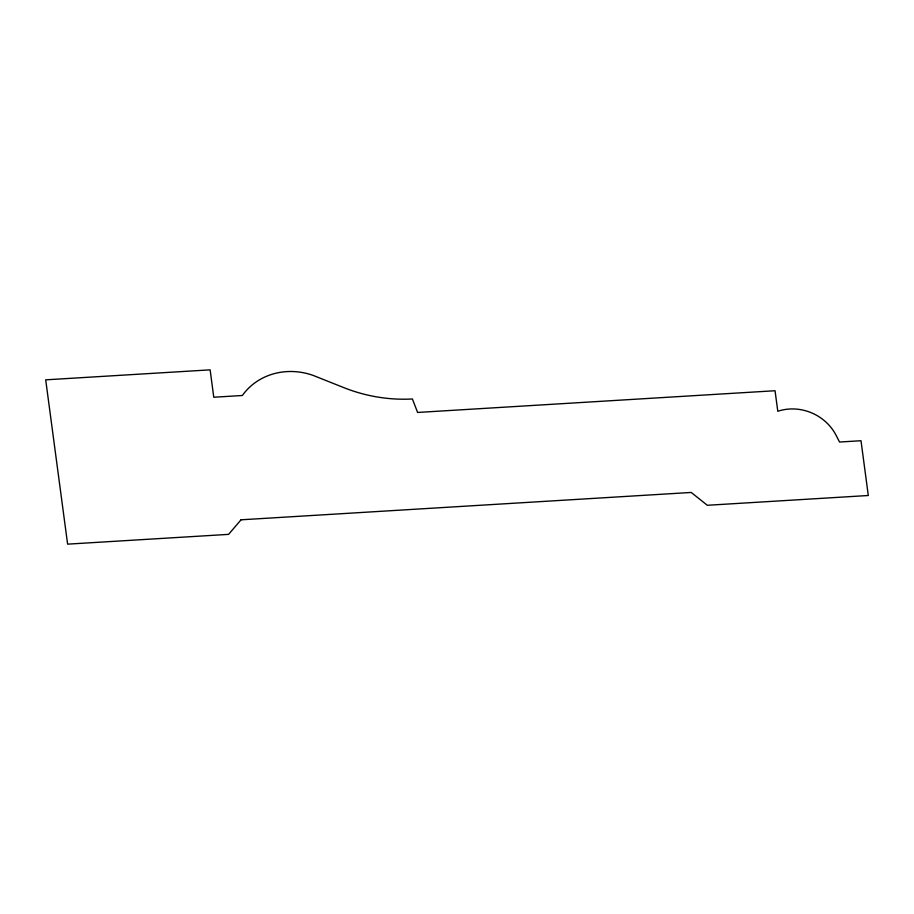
<?xml version="1.0" encoding="UTF-8"?>
<svg xmlns="http://www.w3.org/2000/svg" width="914" height="914" viewBox="0 0 914 914"><rect width="100%" height="100%" fill="white"/><g stroke="black" fill="none" stroke-linecap="round" stroke-linejoin="round"><path stroke-width="1.37" d="M241.045 519.803L228.58 534.37L67.613 544.15L45.7 379.836L210.129 369.85L213.773 397.236L242.37 395.499A63.089 58.199 26.1 0 1 313.422 375.517L344.064 387.73A152.684 140.859 26.1 0 0 412.397 398.972L417.607 412.454L775.049 390.735L777.791 411.277A46.397 42.809 26.1 0 1 836.116 435.338L839.543 442.033L860.999 440.731L868.3 495.502L707.333 505.282L691.213 492.452L241.045 519.803"/></g></svg>
